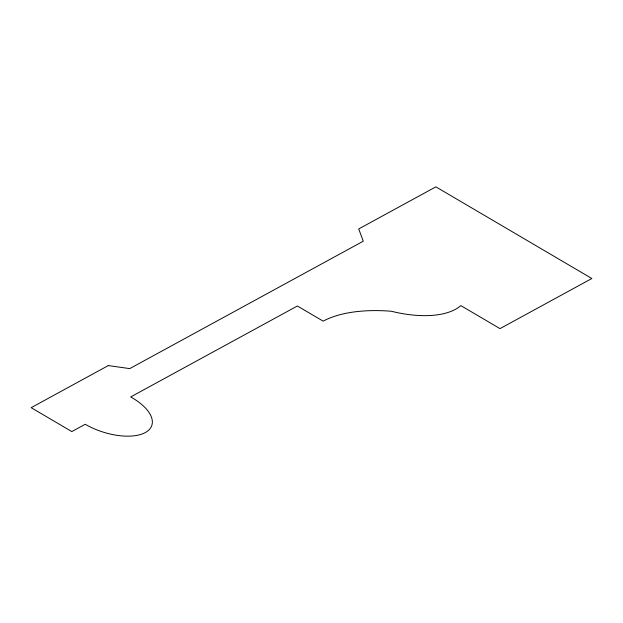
<?xml version="1.0" encoding="UTF-8"?>
<svg xmlns="http://www.w3.org/2000/svg" width="623" height="623" viewBox="0 0 623 623"><rect width="100%" height="100%" fill="white"/><g stroke="black" fill="none" stroke-linecap="round" stroke-linejoin="round"><path stroke-width="0.93" d="M108.309 365.576L31.15 407.676L71.824 431.575L85.203 424.279A45.65 21.782 18.5 0 0 146 432.152A45.65 21.782 18.5 0 0 130.674 396.952L297.381 305.994L323.158 321.141A136.702 65.228 18.5 0 1 391.376 311.259A79.83 38.089 18.5 0 0 460.841 305.613L500.004 328.625L591.85 278.512L435.874 186.853L358.716 228.953L363.279 241.194L129.74 368.614L108.309 365.576"/></g></svg>
